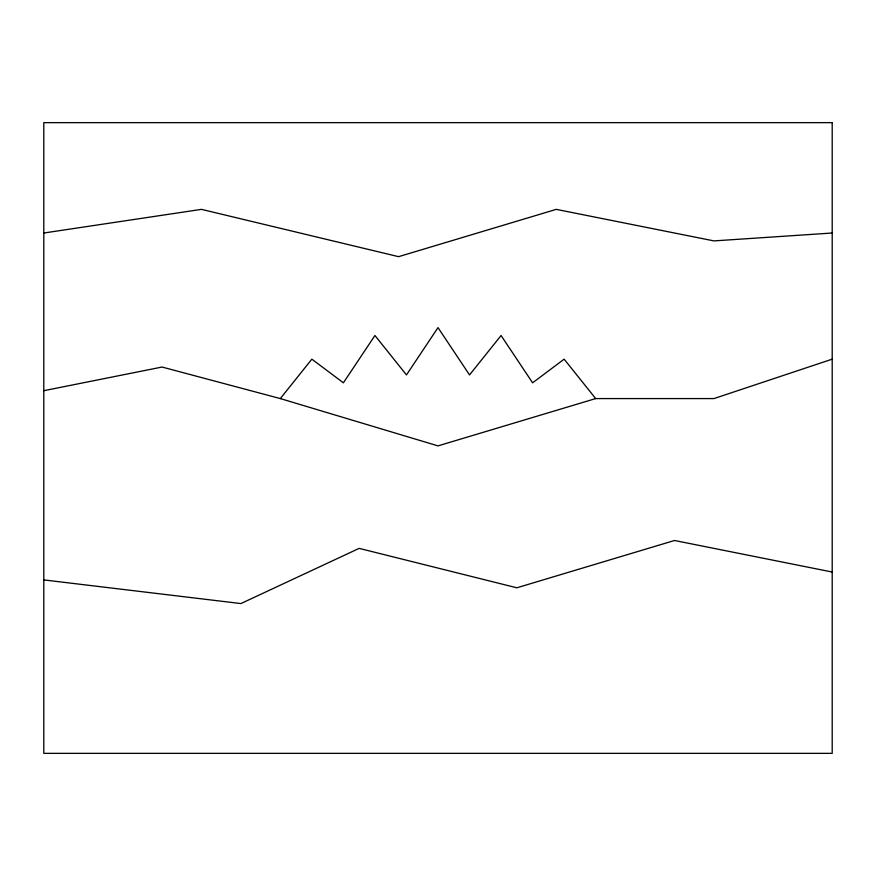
<?xml version="1.0" encoding="UTF-8"?>
<svg xmlns="http://www.w3.org/2000/svg" width="876" height="876" viewBox="0 0 876 876"><rect width="100%" height="100%" fill="white"/><g stroke="black" fill="none" stroke-linecap="round" stroke-linejoin="round"><path stroke-width="1.31" d="M43.8 390.696L162.06 367.044L280.32 398.58L311.856 359.16L343.392 382.812L374.928 335.508L406.464 374.928L438 327.624L469.536 374.928L501.072 335.508L532.608 382.812L564.144 359.16L595.68 398.58L713.94 398.58L832.2 359.16M595.68 398.58L438 445.884L280.32 398.58M43.8 233.016L201.48 209.364L398.58 256.668L556.26 209.364L713.94 240.9L832.2 233.016M43.8 579.912L240.9 603.564L359.16 548.376L516.84 587.796L674.52 540.492L832.2 572.028M832.2 122.64L43.8 122.64L43.8 753.36L832.2 753.36L832.2 122.64"/></g></svg>
